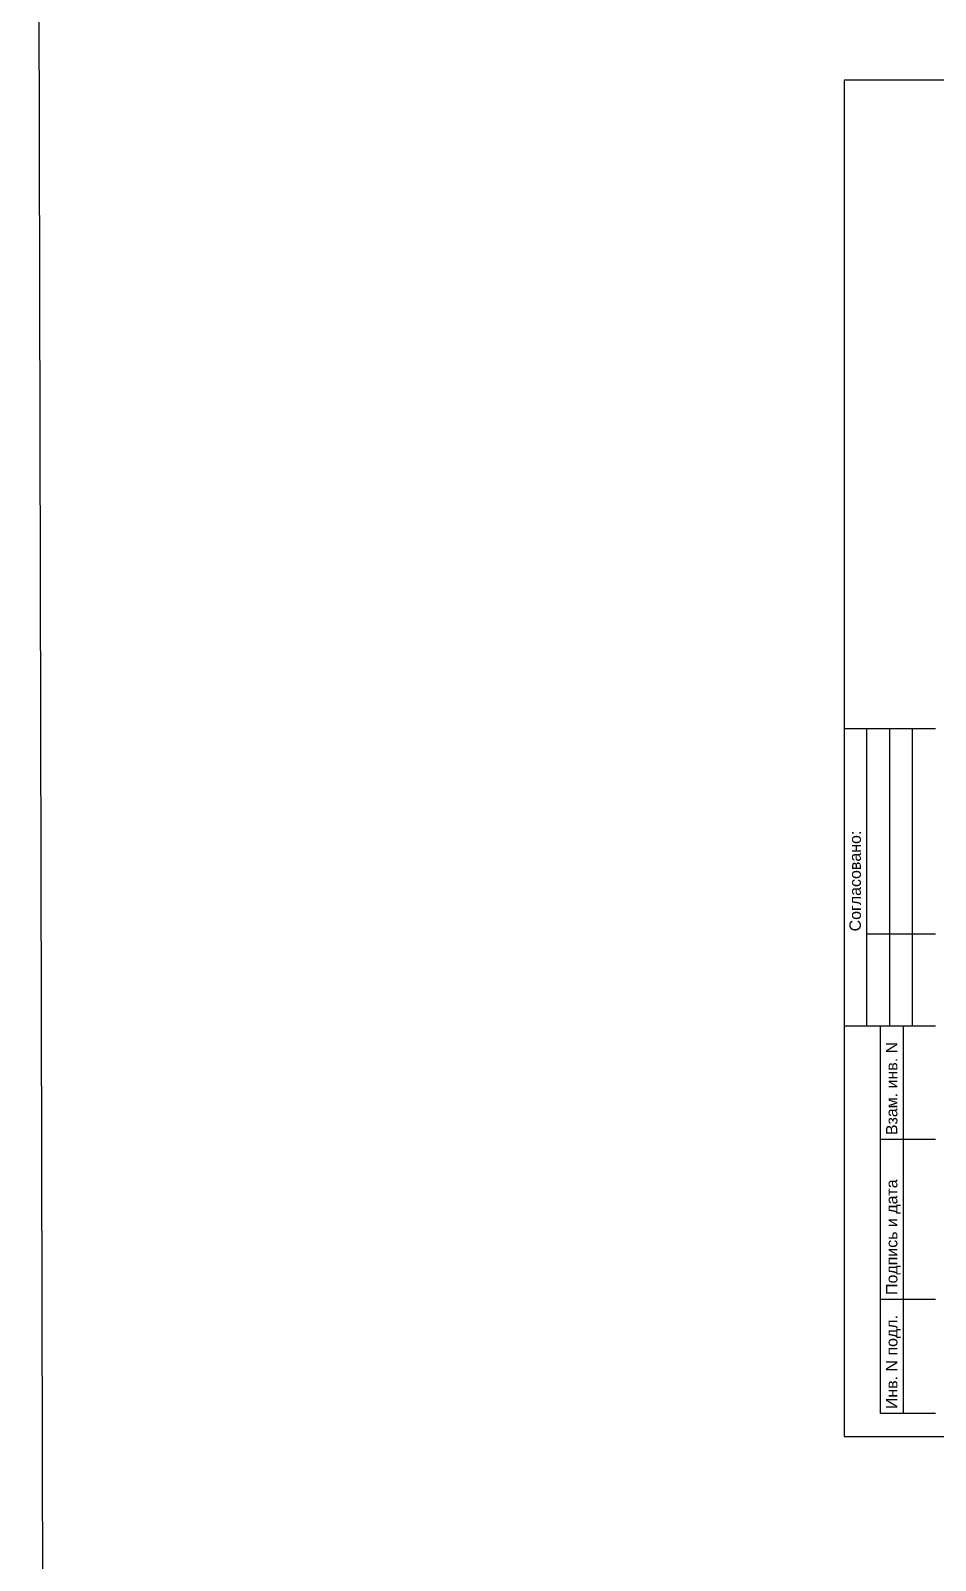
# Model space of a CAD drawing. Header units: millimetres. Extents: x 572274 to 2241483, y -888675 to -304135.
# Drawn here: x 635731 to 655535, y -506278 to -472782 of the extents above; entities that cross this region are included whole.
import ezdxf

# ---------------------------------------------------------------- set-up
doc = ezdxf.new("R2010")
doc.units = ezdxf.units.MM
doc.linetypes.add('ACAD_ISO02W100', pattern=[15, 12, -3])
doc.styles.add('arial', font='arial.ttf', dxfattribs={"height": 300})

# ---------------------------------------------------------------- blocks, each defined once
blk = doc.blocks.new('shtamp cheti azu')
blk.add_line((455458, 81217), (457458, 81217))
at = {"lineweight": 25, "ltscale": 100}
for p, q in [((455958, 74717), (455958, 81217)), ((456458, 74717), (456458, 81217)), ((456958, 74717), (456958, 81217)), ((457458, 76717), (455958, 76717)), ((457458, 74702), (455458, 74702)), ((456258, 66217), (456258, 74717)), ((456758, 66217), (456758, 74717)), ((457458, 72217), (456258, 72217)), ((457458, 68717), (456258, 68717)), ((457458, 66217), (456258, 66217))]:
    blk.add_line(p, q, dxfattribs=at)
at = {"color": 1, "linetype": 'ACAD_ISO02W100', "lineweight": 5, "ltscale": 70, "char_height": 250, "attachment_point": 1, "rotation": 90, "style": 'arial'}
for s, insert in [('{\\fArial|b0|i0|c204|p34;Согласовано:}', (455576, 76776)), ('{\\fArial|b0|i0|c204|p34;Взам. инв. N}', (456376, 72315)), ('{\\fArial|b0|i0|c204|p34;Подпись и дата}', (456376, 68815)), ('{\\fArial|b0|i0|c204|p34;Инв. N подл.}', (456376, 66315))]:
    blk.add_mtext(s, dxfattribs=dict(at, insert=insert))

msp = doc.modelspace()

# ---------------------------------------------------------------- linework, layer by layer
at = {"color": 3, "lineweight": 30}
msp.add_lwpolyline([(721013.019, -808653.597), (636697.986, -808653.597), (635731.462, -392742.585), (720892.578, -394141.324)], close=True, dxfattribs=at)
at = {"lineweight": 25, "ltscale": 100}
msp.add_lwpolyline([(653535.146, -503564.451), (695535.146, -503564.451), (695535.146, -473864.451), (653535.146, -473864.451)], close=True, dxfattribs=at)

# ---------------------------------------------------------------- block references
msp.add_blockref('shtamp cheti azu', (198077.579, -569280.955))

doc.saveas('drawing.dxf')
